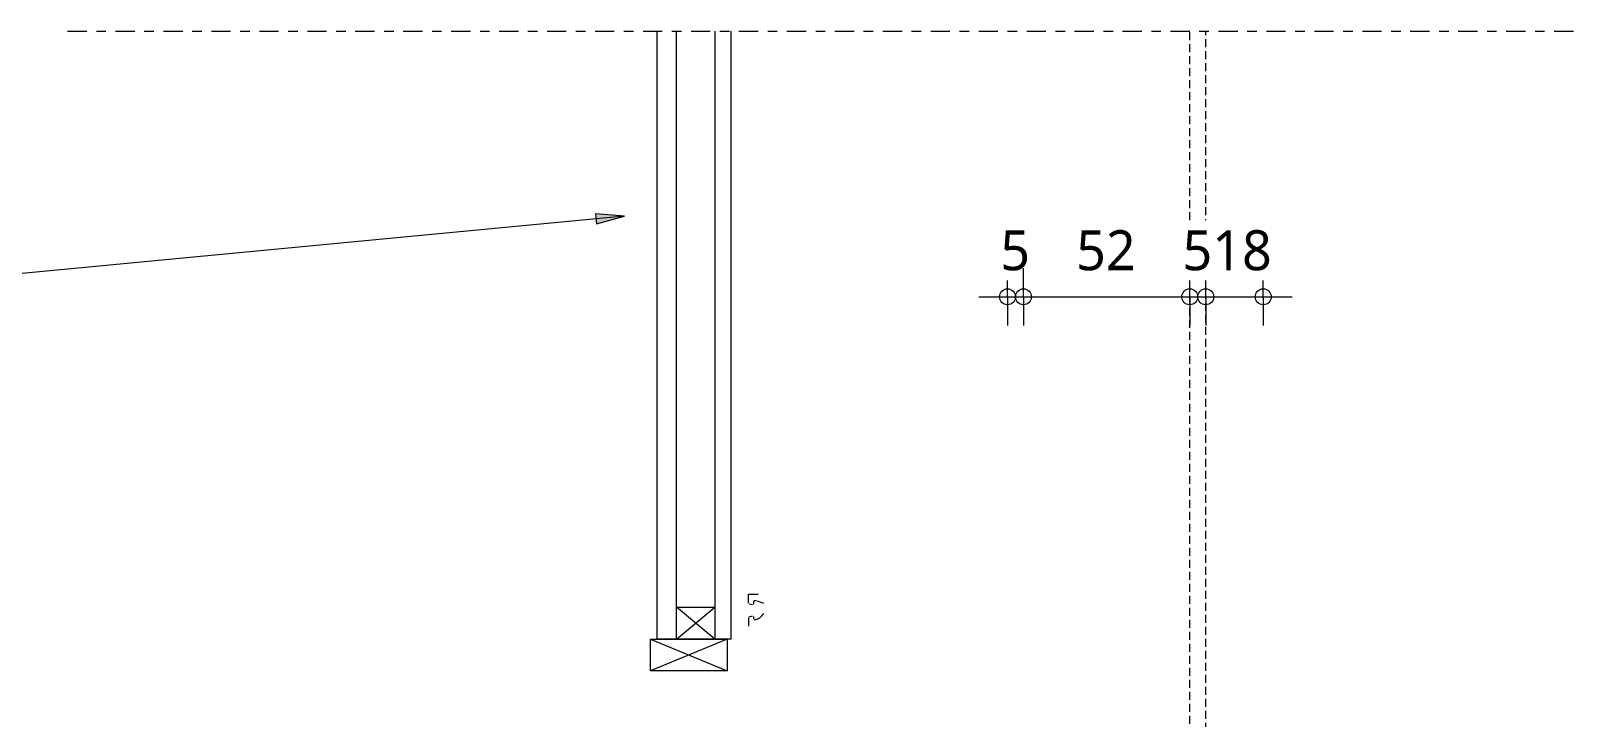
# Model space of a CAD drawing. Header units: millimetres. Extents: x 6732 to 10947, y 894 to 9086.
# Drawn here: x 8169.1 to 8654.5, y 5961 to 6175.7 of the extents above; entities that cross this region are included whole.
import ezdxf

# ---------------------------------------------------------------- set-up
doc = ezdxf.new("R2010")
doc.units = ezdxf.units.MM
doc.linetypes.add('MV_center', pattern=[15, 6, -3, 3, -3])
doc.linetypes.add('MV_hidden', pattern=[3.75, 2.5, -1.25])
for name, color, linetype, lineweight in [('A-ANNO-DIMS', 211, 'Continuous', 13), ('A-ANNO-DIMS-5', 211, 'Continuous', 13), ('A-DETL', 90, 'Continuous', 13), ('A-DETL-GENF', 92, 'Continuous', 18), ('G-ANNO-TEXT', 231, 'Continuous', 13)]:
    doc.layers.add(name, color=color, linetype=linetype, lineweight=lineweight)
doc.styles.add('Segoe UI_2', font='segoeui.ttf', dxfattribs={"height": 12.5})
doc.dimstyles.new('2_5_mm', dxfattribs={"dimscale": 304.8, "dimtxt": 13.092049, "dimasz": 0.016404, "dimexe": 0.029528, "dimexo": 0.0625, "dimgap": 0.014764, "dimtad": 1, "dimdec": 0, "dimzin": 0, "dimdsep": 46, "dimtxsty": 'Segoe UI_2', "dimblk1": 'DOTBLANK', "dimblk2": 'DOTBLANK', "dimsah": 1, "dimcen": 0.09, "dimdle": 0.029528, "dimazin": 0, "dimtfac": 1, "dimtdec": 4, "dimtix": 1, "dimtmove": 2, "dimatfit": 3, "dimfxl": 0.029528, "dimfxlon": 1, "dimtvp": 1, "dimtfill": 1, "dimtolj": 1, "dimtzin": 0, "dimarcsym": 2})
doc.dimstyles.new('2_5_mm_1', dxfattribs={"dimscale": 304.8, "dimtxt": 13.092049, "dimasz": 0.016404, "dimexe": 0.029528, "dimexo": 0.0625, "dimgap": 0.014764, "dimtad": 1, "dimdec": 0, "dimzin": 0, "dimdsep": 46, "dimtxsty": 'Segoe UI_2', "dimblk1": 'DOTBLANK', "dimblk2": 'DOTBLANK', "dimsah": 1, "dimcen": 0.09, "dimdle": 0.029528, "dimazin": 0, "dimtfac": 1, "dimtdec": 4, "dimtix": 1, "dimtmove": 0, "dimatfit": 3, "dimfxl": 0.029528, "dimfxlon": 1, "dimtvp": 1, "dimtfill": 1, "dimtolj": 1, "dimtzin": 0, "dimarcsym": 2})

# ---------------------------------------------------------------- blocks, each defined once
blk = doc.blocks.new('33 sparing - Type 1-4933723-Details Strandbaak Patio Woning')
at = {"layer": 'A-DETL-GENF'}
for p, q in [((0, 9.92), (24, 9.92)), ((0, 0), (0, 9.92)), ((0, 9.92), (24, 0)), ((24, 9.92), (0, 0)), ((24, 9.92), (24, 0)), ((24, 0), (0, 0))]:
    blk.add_line(p, q, dxfattribs=at)
blk = doc.blocks.new('31 dubbel_glas - Type 1-3259616-Details Strandbaak Patio Woning')
at = {"layer": 'A-DETL-GENF', "lineweight": 13}
for p, q in [((0, 23), (190.13, 23)), ((0, 0), (0, 23)), ((0, 17), (190.13, 17)), ((0, 5), (10, 17)), ((0, 17), (10, 5)), ((10, 17), (10, 5)), ((190.13, 5), (0, 5)), ((190.13, 0), (0, 0))]:
    blk.add_line(p, q, dxfattribs=at)
blk = doc.blocks.new('NLRS_00_DI_maskeer - Type 1-4234612-Details Strandbaak Patio Woning')
at = {"layer": 'A-DETL-GENF', "linetype": 'MV_center'}
blk.add_line((-100, 0), (374, 0), dxfattribs=at)
blk = doc.blocks.new('DIMBLOCK105-Details Strandbaak Patio Woning')
at = {"layer": 'A-ANNO-DIMS-5'}
for p, q in [((8474.49, 6092.63), (8474.49, 6101.63)), ((8479.49, 6092.63), (8479.49, 6101.63)), ((8465.49, 6092.63), (8479.49, 6092.63)), ((8474.49, 6092.63), (8474.49, 6083.63)), ((8479.49, 6092.63), (8479.49, 6083.63))]:
    blk.add_line(p, q, dxfattribs=at)
for centre in [(8474.49, 6092.63), (8479.49, 6092.63)]:
    blk.add_circle(centre, 2.5, dxfattribs=at)
at = {"layer": 'A-ANNO-DIMS-5', "color": 0, "insert": (8472.23, 6113.44), "char_height": 12.5, "width": 11.4258, "attachment_point": 1, "line_spacing_factor": 1.142579, "style": 'Segoe UI_2', "bg_fill": 3, "box_fill_scale": 1.25, "bg_fill_color": 9, "bg_fill_true_color": 13158600, "bg_fill_transparency": 0}
blk.add_mtext('5', dxfattribs=at)
blk = doc.blocks.new('_DotBlank')
at = {"color": 0, "linetype": 'ByBlock', "lineweight": -2}
blk.add_line((-0.5, 0), (-1, 0), dxfattribs=at)
blk.add_circle((0, 0), 0.5, dxfattribs=at)
blk = doc.blocks.new('DIMBLOCK106-Details Strandbaak Patio Woning')
at = {"layer": 'A-ANNO-DIMS-5'}
for p, q in [((8479.49, 6092.63), (8479.49, 6101.63)), ((8531.49, 6092.63), (8531.49, 6101.63)), ((8479.49, 6092.63), (8531.49, 6092.63)), ((8479.49, 6092.63), (8479.49, 6083.63)), ((8531.49, 6092.63), (8531.49, 6083.63))]:
    blk.add_line(p, q, dxfattribs=at)
for centre in [(8479.49, 6092.63), (8531.49, 6092.63)]:
    blk.add_circle(centre, 2.5, dxfattribs=at)
at = {"layer": 'A-ANNO-DIMS-5', "color": 0, "insert": (8495.97, 6113.44), "char_height": 12.5, "width": 22.8516, "attachment_point": 1, "line_spacing_factor": 1.142579, "style": 'Segoe UI_2', "bg_fill": 3, "box_fill_scale": 1.25, "bg_fill_color": 9, "bg_fill_true_color": 13158600, "bg_fill_transparency": 0}
blk.add_mtext('52', dxfattribs=at)
blk = doc.blocks.new('DIMBLOCK107-Details Strandbaak Patio Woning')
at = {"layer": 'A-ANNO-DIMS-5'}
for p, q in [((8531.49, 6092.63), (8531.49, 6101.63)), ((8536.49, 6092.63), (8536.49, 6101.63)), ((8531.49, 6092.63), (8536.49, 6092.63)), ((8531.49, 6092.63), (8531.49, 6083.63)), ((8536.49, 6092.63), (8536.49, 6083.63))]:
    blk.add_line(p, q, dxfattribs=at)
for centre in [(8531.49, 6092.63), (8536.49, 6092.63)]:
    blk.add_circle(centre, 2.5, dxfattribs=at)
at = {"layer": 'A-ANNO-DIMS-5', "color": 0, "insert": (8529.23, 6113.44), "char_height": 12.5, "width": 11.4258, "attachment_point": 1, "line_spacing_factor": 1.142579, "style": 'Segoe UI_2', "bg_fill": 3, "box_fill_scale": 1.25, "bg_fill_color": 9, "bg_fill_true_color": 13158600, "bg_fill_transparency": 0}
blk.add_mtext('5', dxfattribs=at)
blk = doc.blocks.new('DIMBLOCK108-Details Strandbaak Patio Woning')
at = {"layer": 'A-ANNO-DIMS-5'}
for p, q in [((8536.49, 6092.63), (8536.49, 6101.63)), ((8554.49, 6092.63), (8554.49, 6101.63)), ((8536.49, 6092.63), (8563.49, 6092.63)), ((8536.49, 6092.63), (8536.49, 6083.63)), ((8554.49, 6092.63), (8554.49, 6083.63))]:
    blk.add_line(p, q, dxfattribs=at)
for centre in [(8536.49, 6092.63), (8554.49, 6092.63)]:
    blk.add_circle(centre, 2.5, dxfattribs=at)
at = {"layer": 'A-ANNO-DIMS-5', "color": 0, "insert": (8538.54, 6113.44), "char_height": 12.5, "width": 22.8516, "attachment_point": 1, "line_spacing_factor": 1.142579, "style": 'Segoe UI_2', "bg_fill": 3, "box_fill_scale": 1.25, "bg_fill_color": 9, "bg_fill_true_color": 13158600, "bg_fill_transparency": 0}
blk.add_mtext('18', dxfattribs=at)

msp = doc.modelspace()

# ---------------------------------------------------------------- hatches: boundary and pattern name
at = {"layer": 'G-ANNO-TEXT'}
msp.add_hatch(color=7, dxfattribs=at).paths.add_polyline_path([(8354.73, 6117.89), (8345.62, 6118.61), (8345.92, 6115.45)])

# ---------------------------------------------------------------- linework, layer by layer
at = {"layer": 'A-DETL', "linetype": 'MV_hidden'}
for p, q in [((8531.49, 5846.64), (8531.49, 6175.72)), ((8536.49, 5814.45), (8536.49, 6175.72))]:
    msp.add_line(p, q, dxfattribs=at)
at = {"layer": 'A-DETL'}
for p, q in [((8393.49, 5996.87), (8393.49, 5999.63)), ((8393.49, 5999.63), (8396.49, 5999.63)), ((8393.64, 5996.68), (8394.74, 5996.38)), ((8394.99, 5997.43), (8394.99, 5996.58)), ((8395.19, 5997.63), (8396, 5997.63)), ((8396.17, 5997.6), (8398.16, 5996.87)), ((8393.49, 5992.38), (8393.49, 5989.63)), ((8393.64, 5992.58), (8394.74, 5992.87)), ((8394.99, 5992.68), (8394.99, 5991.83))]:
    msp.add_line(p, q, dxfattribs=at)
msp.add_arc((8394.74, 5995.6), 4, 276.7557, 330.869, dxfattribs=at)
at = {"layer": 'G-ANNO-TEXT', "color": 250}
for p, q in [((8354.73, 6117.89), (8010.78, 6085.15)), ((8354.73, 6117.89), (8345.62, 6118.61)), ((8345.62, 6118.61), (8345.92, 6115.45)), ((8345.92, 6115.45), (8354.73, 6117.89))]:
    msp.add_line(p, q, dxfattribs=at)

# ---------------------------------------------------------------- block references
at = {"layer": 'A-DETL-GENF', "linetype": 'MV_center'}
msp.add_blockref('NLRS_00_DI_maskeer - Type 1-4234612-Details Strandbaak Patio Woning', (8280.49, 6175.72), dxfattribs=at)
at = {"layer": 'A-DETL-GENF', "lineweight": 13, "rotation": 90}
msp.add_blockref('31 dubbel_glas - Type 1-3259616-Details Strandbaak Patio Woning', (8387.95, 5985.59), dxfattribs=at)
at = {"layer": 'A-DETL-GENF'}
msp.add_blockref('33 sparing - Type 1-4933723-Details Strandbaak Patio Woning', (8362.79, 5975.67), dxfattribs=at)

# ---------------------------------------------------------------- dimensions: what is measured, and where the dimension line sits
at = {"layer": 'A-ANNO-DIMS'}
dim = msp.add_linear_dim(base=(8479.49, 6092.63), p1=(8474.49, 6101.63), p2=(8479.49, 6101.63), dimstyle='2_5_mm_1', override={"dimpost": '<>', "dimfxl": 5}, dxfattribs=at)
dim.commit()
dim.dimension.update_dxf_attribs({"geometry": 'DIMBLOCK105-Details Strandbaak Patio Woning', "text_midpoint": (8476.99, 6103.49)})

# ---------------------------------------------------------------- next in the draw order: dimensions: what is measured, and where the dimension line sits
dim = msp.add_linear_dim(base=(8531.49, 6092.63), p1=(8479.49, 6101.63), p2=(8531.49, 6101.63), dimstyle='2_5_mm_1', override={"dimpost": '<>', "dimfxl": 52}, dxfattribs=at)
dim.commit()
dim.dimension.update_dxf_attribs({"geometry": 'DIMBLOCK106-Details Strandbaak Patio Woning', "text_midpoint": (8505.49, 6103.59)})

# ---------------------------------------------------------------- next in the draw order: dimensions: what is measured, and where the dimension line sits
dim = msp.add_linear_dim(base=(8536.49, 6092.63), p1=(8531.49, 6101.63), p2=(8536.49, 6101.63), dimstyle='2_5_mm_1', override={"dimpost": '<>', "dimfxl": 5}, dxfattribs=at)
dim.commit()
dim.dimension.update_dxf_attribs({"geometry": 'DIMBLOCK107-Details Strandbaak Patio Woning', "text_midpoint": (8533.99, 6103.49)})

# ---------------------------------------------------------------- next in the draw order: dimensions: what is measured, and where the dimension line sits
dim = msp.add_linear_dim(base=(8554.49, 6092.63), p1=(8536.49, 6101.63), p2=(8554.49, 6101.63), dimstyle='2_5_mm', override={"dimpost": '<>', "dimfxl": 18}, dxfattribs=at)
dim.commit()
dim.dimension.update_dxf_attribs({"geometry": 'DIMBLOCK108-Details Strandbaak Patio Woning', "text_midpoint": (8549.97, 6105.1), "dimtype": 160})

doc.saveas('drawing.dxf')
